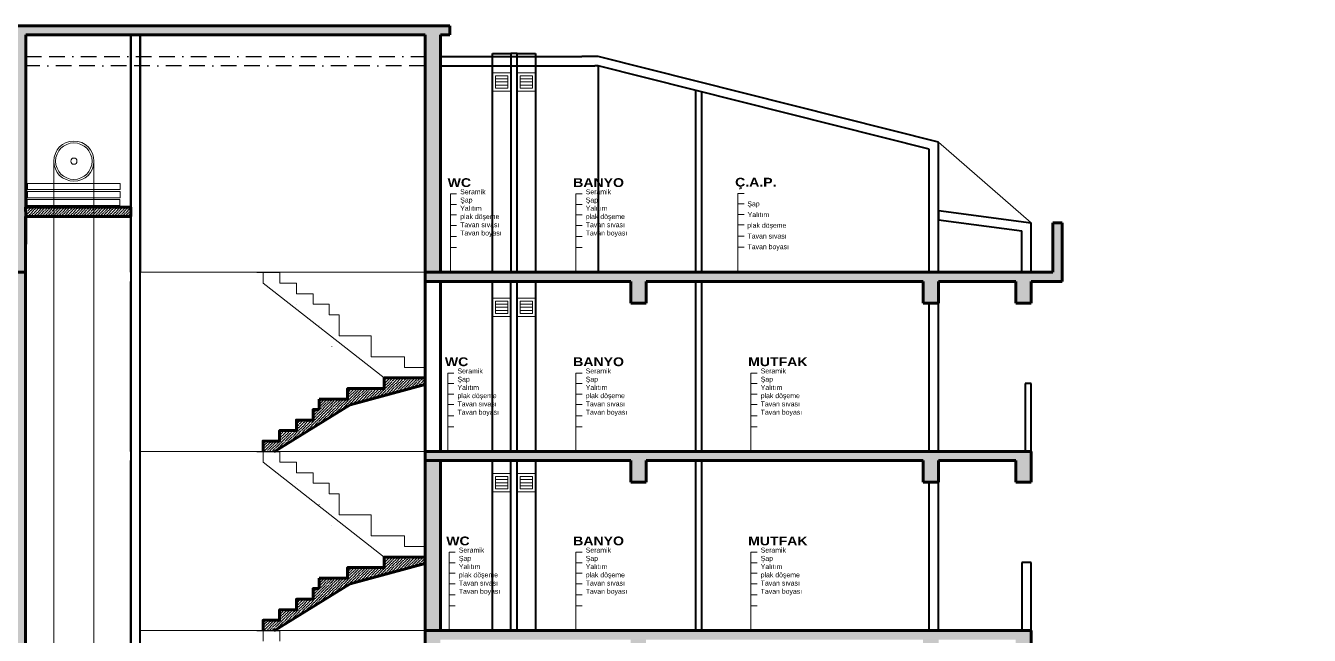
# Model space of a CAD drawing. Header units: millimetres. Extents: x 1250 to 4832, y 1604 to 4392.
# Drawn here: x 2755 to 4832, y 3391 to 4378 of the extents above; entities that cross this region are included whole.
import ezdxf

# ---------------------------------------------------------------- set-up
doc = ezdxf.new("R2010")
doc.units = ezdxf.units.MM
doc.linetypes.add('BORDERX2', pattern=[88.9, 25.4, -12.7, 25.4, -12.7, 0, -12.7])
for name, color, linetype, lineweight in [('SEM_DUVAR1', 136, 'Continuous', 40), ('SEM_KOLON TARAMA1', 8, 'Continuous', 13), ('SEM_KOLON1', 244, 'Continuous', 60), ('SEM_MERDİVEN1', 15, 'Continuous', 13), ('SEM_TEFRIS', 225, 'Continuous', 9), ('SEM_YAZI2', 53, 'Continuous', 9)]:
    doc.layers.add(name, color=color, linetype=linetype, lineweight=lineweight)
doc.styles.get("Standard").update_dxf_attribs({"font": 'arial.ttf'})
pattern_1 = [(45, (0, 869.55), (1.683798, 6.173926), [7.9375, -1.5875, 0, -1.5875])]
pattern_2 = [(45, (0, 1159.4), (1.683798, 6.173926), [7.9375, -1.5875, 0, -1.5875])]

# ---------------------------------------------------------------- blocks, each defined once
blk = doc.blocks.new('havalandırma kutusu')
at = {"layer": 'SEM_TEFRIS'}
for p, q in [((3514.9, 4292), (3535, 4292)), ((3535, 4287), (3515, 4287)), ((3515, 4282), (3535, 4282))]:
    blk.add_line(p, q, dxfattribs=at)
for points in [[(3510, 4272), (3540, 4272), (3540, 4302), (3510, 4302)], [(3515, 4277), (3535, 4277), (3535, 4297), (3515, 4297)]]:
    blk.add_lwpolyline(points, close=True, dxfattribs=at)

msp = doc.modelspace()

# ---------------------------------------------------------------- hatches: boundary and pattern name
at = {"layer": 'SEM_KOLON TARAMA1'}
h = msp.add_hatch(dxfattribs=at)
h.set_pattern_fill('ANSI36', color=256)
h.paths.add_polyline_path([(2754.8, 2514.1), (2729.8, 2514.1), (2729.8, 2169.1), (2754.8, 2169.1)])
h.paths.add_polyline_path([(2754.8, 2529.1), (2730, 2529.1), (1450, 2529.1), (1300, 2529.1), (1300, 2479.1), (1325, 2479.1), (1325, 2514.1), (1450, 2514.1), (1450, 2479.1), (1465, 2479.1), (1475, 2479.1), (1475, 2514.1), (2108, 2514.1), (2108, 2479.1), (2133, 2479.1), (2133, 2514.1), (2730, 2514.1), (2754.8, 2514.1)])
h.paths.add_polyline_path([(2133, 2804.1), (2754.8, 2804.1), (2754.8, 2811.1), (2754.8, 2819.1), (1450, 2819.1), (1300, 2819.1), (1300, 2769.1), (1325, 2769.1), (1325, 2804.1), (1450, 2804.1), (1450, 2769.1), (1475, 2769.1), (1475, 2804.1), (2108, 2804.1), (2108, 2769.1), (2133, 2769.1)])
h.paths.add_polyline_path([(2133, 3094.1), (2754.8, 3094.1), (2754.8, 3109.1), (1450, 3109.1), (1300, 3109.1), (1300, 3059.1), (1325, 3059.1), (1325, 3094.1), (1450, 3094.1), (1450, 3059.1), (1475, 3059.1), (1475, 3094.1), (2108, 3094.1), (2108, 3059.1), (2133, 3059.1)])
h.paths.add_polyline_path([(2133, 3384.1), (2754.8, 3384.1), (2754.8, 3399.1), (1300, 3399.1), (1300, 3349.1), (1325, 3349.1), (1325, 3384.1), (1450, 3384.1), (1450, 3349.1), (1465, 3349.1), (1475, 3349.1), (1475, 3384.1), (2108, 3384.1), (2108, 3349.1), (2133, 3349.1)])
h.paths.add_polyline_path([(2133, 3674.1), (2754.8, 3674.1), (2754.8, 3689.1), (1450, 3689.1), (1300, 3689.1), (1300, 3639.1), (1325, 3639.1), (1325, 3674.1), (1450, 3674.1), (1450, 3639.1), (1465, 3639.1), (1475, 3639.1), (1475, 3674.1), (2108, 3674.1), (2108, 3639.1), (2133, 3639.1)])
h.paths.add_polyline_path([(2133, 3964.1), (2754.8, 3964.1), (2754.8, 3979.1), (1450, 3979.1), (1300, 3979.1), (1265, 3979.1), (1265, 4059.1), (1250, 4059.1), (1250, 3979.1), (1250, 3964.1), (1300, 3964.1), (1300, 3929.1), (1325, 3929.1), (1325, 3964.1), (1450, 3964.1), (1450, 3929.1), (1465, 3929.1), (1475, 3929.1), (1475, 3964.1), (2108, 3964.1), (2108, 3929.1), (2133, 3929.1)])
h.paths.add_polyline_path([(2754.8, 3964.1), (2730, 3964.1), (2730, 3689.1), (2754.8, 3689.1)])
h.paths.add_polyline_path([(2754.8, 4069.1), (2754.9, 4069.1), (2754.8, 4084.1), (2754.9, 4084.1), (2755, 4358.1), (2755, 4363.1), (3401, 4363.1), (3401, 3979.1), (3426, 3979.1), (3426, 4328.1), (3426, 4363.1), (3441, 4363.1), (3441, 4378.1), (3426, 4378.1), (3401, 4378.1), (2715, 4378.1), (2715, 4363.1), (2730, 4363.1), (2730, 4358.1), (2730, 3979.1), (2754.8, 3979.1)])
h.paths.add_polyline_path([(2754.8, 3674.1), (2730, 3674.1), (2730, 3399.1), (2754.8, 3399.1)])
h.paths.add_polyline_path([(2754.8, 3094.1), (2730, 3094.1), (2730, 2819.1), (2754.8, 2819.1)])
h.paths.add_polyline_path([(2754.8, 3384.1), (2730, 3384.1), (2730, 3109.1), (2754.8, 3109.1)])
h.paths.add_polyline_path([(3426, 3384.1), (3401, 3384.1), (3401, 3109.1), (3426, 3109.1)])
h.paths.add_polyline_path([(3426, 3674.1), (3401, 3674.1), (3401, 3399.1), (3426, 3399.1)])
h.paths.add_polyline_path([(3426, 3094.1), (3401, 3094.1), (3401, 2819.1), (3426, 2819.1)])
h.paths.add_polyline_path([(3758.8, 3094.1), (4207, 3094.1), (4207, 3059.1), (4232, 3059.1), (4232, 3094.1), (4357, 3094.1), (4357, 3059.1), (4382, 3059.1), (4382, 3109.1), (4232, 3109.1), (3401, 3109.1), (3401, 3094.1), (3426, 3094.1), (3733.8, 3094.1), (3733.8, 3059.1), (3758.8, 3059.1)])
h.paths.add_polyline_path([(3758.8, 3384.1), (4207, 3384.1), (4207, 3349.1), (4232, 3349.1), (4232, 3384.1), (4357, 3384.1), (4357, 3349.1), (4382, 3349.1), (4382, 3399.1), (3401, 3399.1), (3401, 3384.1), (3426, 3384.1), (3733.8, 3384.1), (3733.8, 3349.1), (3758.8, 3349.1)])
h.paths.add_polyline_path([(3758.8, 2804.1), (3839, 2804.1), (3839, 2819.1), (3580, 2819.1), (3580, 2804.1), (3733.8, 2804.1), (3733.8, 2769.1), (3758.8, 2769.1)])
h.paths.add_polyline_path([(4382, 2529.1), (4232, 2529.1), (3401, 2529.1), (3401, 2514.1), (3733.8, 2514.1), (3733.8, 2479.1), (3758.8, 2479.1), (3758.8, 2514.1), (3839, 2514.1), (4207, 2514.1), (4207, 2479.1), (4232, 2479.1), (4232, 2514.1), (4357, 2514.1), (4357, 2479.1), (4382, 2479.1)])
h.paths.add_polyline_path([(3540, 2819.1), (3510, 2819.1), (3510, 2804.1), (3540, 2804.1)])
h.paths.add_polyline_path([(3580, 2819.1), (3550, 2819.1), (3550, 2804.1), (3580, 2804.1)])
h.paths.add_polyline_path([(3550, 2819.1), (3540, 2819.1), (3540, 2804.1), (3550, 2804.1)])
h.paths.add_polyline_path([(3510, 2819.1), (3401, 2819.1), (3401, 2804.1), (3510, 2804.1)])
h.paths.add_polyline_path([(4382, 2819.1), (4232, 2819.1), (3849, 2819.1), (3849, 2804.1), (4207, 2804.1), (4207, 2769.1), (4232, 2769.1), (4232, 2804.1), (4357, 2804.1), (4357, 2769.1), (4382, 2769.1)])
h.paths.add_polyline_path([(3849, 2819.1), (3839, 2819.1), (3839, 2804.1), (3849, 2804.1)])
h.paths.add_polyline_path([(4382, 3689.1), (4232, 3689.1), (3401, 3689.1), (3401, 3674.1), (3426, 3674.1), (3733.8, 3674.1), (3733.8, 3639.1), (3758.8, 3639.1), (3758.8, 3674.1), (3889.7, 3674.1), (4207, 3674.1), (4207, 3639.1), (4217, 3639.1), (4232, 3639.1), (4232, 3674.1), (4357, 3674.1), (4357, 3639.1), (4382, 3639.1)])
h.paths.add_polyline_path([(3758.8, 3964.1), (4207, 3964.1), (4207, 3929.1), (4232, 3929.1), (4232, 3964.1), (4357, 3964.1), (4357, 3929.1), (4382, 3929.1), (4382, 3964.1), (4432, 3964.1), (4432, 3979.1), (4432, 4059.1), (4417, 4059.1), (4417, 3979.1), (4382, 3979.1), (4232, 3979.1), (3401, 3979.1), (3401, 3964.1), (3733.8, 3964.1), (3733.8, 3929.1), (3758.8, 3929.1)])
h.paths.add_polyline_path([(2133, 2154.1), (2754.8, 2154.1), (2754.8, 2169.1), (2729.8, 2169.1), (1475, 2169.1), (1450, 2169.1), (1450, 2154.1), (2108, 2154.1), (2108, 2119.1), (2133, 2119.1)])
h.paths.add_polyline_path([(2754.8, 2154.1), (2729.8, 2154.1), (2729.8, 1769.1), (2754.8, 1769.1), (2754.8, 1842.9)])
h.paths.add_polyline_path([(2729.8, 1844.1), (1450, 1844.1), (1450, 1769.1), (2679.8, 1769.1), (2679.8, 1604.1), (2754.8, 1604.1), (2865, 1604.1), (3000, 1604.1), (3000, 1769.1), (3401, 1769.1), (3476, 1769.1), (4832, 1769.1), (4832, 1844.1), (4807, 1844.1), (3401, 1844.1), (2940, 1844.1), (2940, 1769.1), (2925, 1769.1), (2925, 1679.1), (2865, 1679.1), (2754.8, 1679.1), (2754.8, 1769.1), (2729.8, 1769.1)])
h.paths.add_polyline_path([(3426, 2514.1), (3401, 2514.1), (3401, 2169.1), (3426, 2169.1)])
h = msp.add_hatch(dxfattribs=at)
h.set_pattern_fill('ANSI36', color=256)
h.paths.add_polyline_path([(2925, 4084.1), (2754.9, 4084.1), (2754.9, 4069.1), (2925, 4069.1)])
h = msp.add_hatch(dxfattribs=at)
h.set_pattern_fill('ANSI36', color=256)
h.set_pattern_definition(pattern_2)
h.paths.add_polyline_path([(3401, 3797.5), (3401, 3807.9), (3335, 3807.9), (3335, 3790.8), (3275.6, 3790.8), (3275.6, 3773.8), (3246.1, 3773.8), (3246.1, 3756.7), (3219.9, 3756.7), (3219.9, 3739.7), (3193, 3739.7), (3193, 3722.6), (3165.8, 3722.6), (3165.8, 3705.6), (3139, 3705.6), (3139, 3688.5), (3157.2, 3688.5), (3279.7, 3764.5)])
h = msp.add_hatch(dxfattribs=at)
h.set_pattern_fill('ANSI36', color=256)
h.set_pattern_definition(pattern_2)
h.paths.add_polyline_path([(3250, 3773.8), (3246.1, 3773.8), (3230, 3773.8), (3230, 3756.7), (3230, 3733.7), (3250, 3746.1)])
h = msp.add_hatch(dxfattribs=at)
h.set_pattern_fill('ANSI36', color=256)
h.set_pattern_definition(pattern_1)
h.paths.add_polyline_path([(3401, 3507.7), (3401, 3518), (3335, 3518), (3335, 3501), (3275.6, 3501), (3275.6, 3483.9), (3246.1, 3483.9), (3246.1, 3466.9), (3219.9, 3466.9), (3219.9, 3449.8), (3193, 3449.8), (3193, 3432.8), (3165.8, 3432.8), (3165.8, 3415.7), (3139, 3415.7), (3139, 3398.7), (3157.2, 3398.7), (3279.7, 3474.7)])
h = msp.add_hatch(dxfattribs=at)
h.set_pattern_fill('ANSI36', color=256)
h.set_pattern_definition(pattern_1)
h.paths.add_polyline_path([(3250, 3483.9), (3246.1, 3483.9), (3230, 3483.9), (3230, 3466.9), (3230, 3443.8), (3250, 3456.2)])

# ---------------------------------------------------------------- linework, layer by layer
at = {"linetype": 'BORDERX2'}
for p, q in [((2754.9, 4328.1), (3401, 4328.1)), ((3401, 4313.1), (2754.9, 4313.3))]:
    msp.add_line(p, q, dxfattribs=at)
for p, q in [((3426, 4328.1), (3426, 4313.1)), ((3426, 3979.1), (3426, 4313.1)), ((4232, 3639.1), (4217, 3639.1))]:
    msp.add_line(p, q)
at = {"layer": 'SEM_DUVAR1'}
for p, q in [((2925, 4358.1), (2925, 4363.1)), ((2925, 4363.1), (2925, 2529.1)), ((2940, 4363.1), (2940, 4358.1)), ((2940, 2529.1), (2940, 4363.1)), ((2925, 4084.1), (2925, 4358.1)), ((2940, 4358.1), (2940, 3979.1)), ((3426, 4328.1), (3654.7, 4328.1)), ((3510, 4333.1), (3540, 4333.1)), ((3510, 3979.1), (3510, 4333.1)), ((3550, 4333.1), (3540, 4333.1)), ((3540, 4333.1), (3540, 3979.1)), ((3550, 3979.1), (3550, 4333.1)), ((3550, 4333.1), (3580, 4333.1)), ((3580, 4333.1), (3580, 3979.1)), ((3681, 4328.1), (3654.7, 4328.1)), ((4232, 4189.4), (3681, 4328.1)), ((3426, 4313.1), (3676, 4313.1)), ((3681, 4313.1), (3676, 4313.1)), ((4217, 4178.1), (3681, 4313.1)), ((3681, 4313.1), (3681, 3979.1)), ((3839, 3979.1), (3839, 4273.3)), ((3849, 3979.1), (3849, 4270.8)), ((4217, 3979.1), (4217, 4178.1)), ((4232, 3979.1), (4232, 4189.4)), ((4232, 3979.1), (4232, 4079.1)), ((4232, 4079.1), (4382, 4059.1)), ((4232, 4079.1), (4232, 4064.1)), ((2925, 3979.1), (2925, 4069.1)), ((4232, 4064.1), (4367, 4046.1)), ((4382, 3979.1), (4382, 4059.1)), ((4367, 3979.1), (4367, 4046.1)), ((2925, 3689.1), (2925, 3964.1)), ((2940, 3689.1), (2940, 3964.1)), ((3510, 3689.1), (3510, 3964.1)), ((3540, 3689.1), (3540, 3964.1)), ((3550, 3689.1), (3550, 3964.1)), ((3580, 3964.1), (3580, 3689.1)), ((3839, 3689.1), (3839, 3964.1)), ((3849, 3689.1), (3849, 3964.1)), ((4217, 3689.1), (4217, 3929.1)), ((4232, 3689.1), (4232, 3929.1)), ((4382, 3799.1), (4372, 3799.1)), ((4372, 3799.1), (4372, 3689.1)), ((4382, 3689.1), (4382, 3799.1)), ((2925, 3399.1), (2925, 3674.1)), ((2940, 3399.1), (2940, 3674.1)), ((3510, 3399.1), (3510, 3674.1)), ((3540, 3399.1), (3540, 3674.1)), ((3550, 3399.1), (3550, 3674.1)), ((3580, 3674.1), (3580, 3399.1)), ((3839, 3399.1), (3839, 3674.1)), ((3849, 3399.1), (3849, 3674.1)), ((4217, 3399.1), (4217, 3639.1)), ((4232, 3399.1), (4232, 3639.1)), ((4382, 3509.1), (4367, 3509.1)), ((4367, 3509.1), (4367, 3399.1)), ((4382, 3399.1), (4382, 3509.1)), ((2925, 2529.1), (2925, 3399.1))]:
    msp.add_line(p, q, dxfattribs=at)
at = {"layer": 'SEM_KOLON1'}
for p, q in [((2715, 4378.1), (3401, 4378.1)), ((3401, 4363.1), (2755, 4363.1)), ((2755, 4358.1), (2755, 4363.1)), ((3401, 4378.1), (3426, 4378.1)), ((3401, 4363.1), (3401, 3979.1)), ((3401, 4363.1), (3401, 2514.1)), ((3426, 4378.1), (3441, 4378.1)), ((3426, 4328.1), (3426, 4363.1)), ((3441, 4363.1), (3426, 4363.1)), ((3441, 4378.1), (3441, 4363.1)), ((2755, 4358.1), (2754.9, 4084.1)), ((3426, 3979.1), (3426, 4328.1)), ((2754.8, 4084.1), (2925, 4084.1)), ((2754.8, 4084.1), (2754.9, 4069.1)), ((2925, 4084.1), (2925, 4069.1)), ((2754.8, 3979.1), (2754.8, 4069.1)), ((2925, 4069.1), (2754.8, 4069.1)), ((2754.9, 4069.1), (2754.8, 3979.1)), ((4432, 4059.1), (4417, 4059.1)), ((4417, 4059.1), (4417, 3979.1)), ((4432, 3979.1), (4432, 4059.1)), ((1450, 3979.1), (2754.8, 3979.1)), ((2754.8, 3979.1), (2754.8, 2529.1)), ((3401, 3979.1), (4232, 3979.1)), ((4232, 3979.1), (4382, 3979.1)), ((4417, 3979.1), (4382, 3979.1)), ((4432, 3964.1), (4432, 3979.1)), ((3733.8, 3964.1), (3401, 3964.1)), ((3401, 3689.1), (3401, 3964.1)), ((3426, 3689.1), (3426, 3964.1)), ((3733.8, 3964.1), (3733.8, 3929.1)), ((4207, 3964.1), (3758.8, 3964.1)), ((3758.8, 3929.1), (3758.8, 3964.1)), ((4207, 3929.1), (4207, 3964.1)), ((4232, 3964.1), (4232, 3929.1)), ((4357, 3964.1), (4232, 3964.1)), ((4357, 3929.1), (4357, 3964.1)), ((4382, 3964.1), (4382, 3929.1)), ((4382, 3964.1), (4432, 3964.1)), ((3733.8, 3929.1), (3758.8, 3929.1)), ((4232, 3929.1), (4207, 3929.1)), ((4232, 3929.1), (4217, 3929.1)), ((4382, 3929.1), (4357, 3929.1)), ((3279.7, 3764.5), (3401, 3797.5)), ((3157.2, 3688.5), (3279.7, 3764.5)), ((3246.1, 3773.8), (3230, 3773.8)), ((3230, 3773.8), (3230, 3756.7)), ((3401, 3689.1), (4232, 3689.1)), ((4232, 3689.1), (4382, 3689.1)), ((4382, 3689.1), (4382, 3639.1)), ((3733.8, 3674.1), (3401, 3674.1)), ((3401, 3399.1), (3401, 3674.1)), ((3426, 3399.1), (3426, 3674.1)), ((3733.8, 3674.1), (3733.8, 3639.1)), ((4207, 3674.1), (3758.8, 3674.1)), ((3758.8, 3639.1), (3758.8, 3674.1)), ((3839, 3674.1), (3849, 3674.1)), ((4207, 3639.1), (4207, 3674.1)), ((4232, 3674.1), (4232, 3639.1)), ((4357, 3674.1), (4232, 3674.1)), ((4357, 3639.1), (4357, 3674.1)), ((3733.8, 3639.1), (3758.8, 3639.1)), ((4217, 3639.1), (4207, 3639.1)), ((4232, 3639.1), (4217, 3639.1)), ((4382, 3639.1), (4357, 3639.1)), ((3279.7, 3474.7), (3401, 3507.7)), ((3157.2, 3398.7), (3279.7, 3474.7)), ((3246.1, 3483.9), (3230, 3483.9)), ((3230, 3483.9), (3230, 3466.9)), ((3401, 3399.1), (4232, 3399.1)), ((4232, 3399.1), (4382, 3399.1)), ((4382, 3399.1), (4382, 3349.1))]:
    msp.add_line(p, q, dxfattribs=at)
for points in [[(3246.1, 3773.8), (3275.6, 3773.8), (3275.6, 3790.8), (3335, 3790.8), (3335, 3807.9), (3401, 3807.9)], [(3139, 3688.5), (3139, 3705.6), (3165.8, 3705.6), (3165.8, 3722.6), (3193, 3722.6), (3193, 3739.7), (3219.9, 3739.7), (3219.9, 3756.7), (3230, 3756.7)], [(3733.8, 3674.1), (3401, 3674.1)], [(3889.7, 3674.1), (3758.8, 3674.1)], [(3246.1, 3483.9), (3275.6, 3483.9), (3275.6, 3501), (3335, 3501), (3335, 3518), (3401, 3518)], [(3139, 3398.7), (3139, 3415.7), (3165.8, 3415.7), (3165.8, 3432.8), (3193, 3432.8), (3193, 3449.8), (3219.9, 3449.8), (3219.9, 3466.9), (3230, 3466.9)], [(3401, 3399.1), (4382, 3399.1)]]:
    msp.add_lwpolyline(points, dxfattribs=at)
at = {"layer": 'SEM_MERDİVEN1'}
for p, q in [((3401, 3979.1), (2940, 3979.1)), ((3139, 3978.4), (3129, 3978.4)), ((3129, 3978.4), (3129, 3978.4)), ((3139, 3961.3), (3139, 3978.4)), ((3335, 3807.9), (3139, 3961.3)), ((3193, 3927.2), (3193, 3927.2)), ((3230, 3893.1), (3230, 3893.3)), ((3230, 3893.1), (3230, 3893.3)), ((3262.3, 3893.3), (3262.3, 3876.1)), ((3262.3, 3876.1), (3262.3, 3893.3)), ((3262.3, 3876.1), (3313.7, 3876.3)), ((3313.7, 3876.3), (3313.8, 3842)), ((3250, 3859), (3250, 3859.1)), ((3313.8, 3842), (3367.7, 3842)), ((3367.7, 3842), (3367.7, 3824.9)), ((3367.7, 3824.9), (3401, 3824.9)), ((3246.1, 3773.8), (3230, 3773.8)), ((3230, 3773.8), (3230, 3756.7)), ((3401, 3689.1), (2940, 3689.1)), ((3139, 3688.5), (3129, 3688.5)), ((3129, 3688.5), (3129, 3688.5)), ((3139, 3671.5), (3139, 3688.5)), ((3335, 3518), (3139, 3671.5)), ((3193, 3637.4), (3193, 3637.4)), ((3230, 3603.3), (3230, 3603.4)), ((3230, 3603.3), (3230, 3603.4)), ((3262.3, 3603.4), (3262.3, 3586.3)), ((3262.3, 3586.3), (3262.3, 3603.4)), ((3262.3, 3586.3), (3313.7, 3586.5)), ((3313.7, 3586.5), (3313.8, 3552.1)), ((3250, 3569.2), (3250, 3569.2)), ((3313.8, 3552.1), (3367.7, 3552.1)), ((3367.7, 3552.1), (3367.7, 3535.1)), ((3367.7, 3535.1), (3401, 3535.1)), ((3246.1, 3483.9), (3230, 3483.9)), ((3230, 3483.9), (3230, 3466.9)), ((3401, 3399.1), (2940, 3399.1)), ((3139, 3398.7), (3129, 3398.7)), ((3129, 3398.7), (3129, 3398.7)), ((3139, 3381.6), (3139, 3398.7))]:
    msp.add_line(p, q, dxfattribs=at)
for points in [[(3139, 3961.3), (3139, 3978.4), (3166, 3978.4), (3166, 3961.3)], [(3166, 3961.3), (3193, 3961.3), (3193, 3944.3)], [(3193, 3944.3), (3220, 3944.3), (3220, 3927.2)], [(3220, 3927.2), (3246.1, 3927.2), (3246.1, 3910.2)], [(3246.1, 3910.2), (3262.3, 3910.2), (3262.3, 3893.3)], [(3139, 3671.5), (3139, 3688.5), (3166, 3688.5), (3166, 3671.5)], [(3166, 3671.5), (3193, 3671.5), (3193, 3654.4)], [(3193, 3654.4), (3220, 3654.4), (3220, 3637.4)], [(3220, 3637.4), (3246.1, 3637.4), (3246.1, 3620.3)], [(3246.1, 3620.3), (3262.3, 3620.3), (3262.3, 3603.4)], [(3139, 3381.6), (3139, 3398.7), (3166, 3398.7), (3166, 3381.6)]]:
    msp.add_lwpolyline(points, dxfattribs=at)
at = {"layer": 'SEM_TEFRIS'}
for p, q in [((3514.9, 4297), (3514.9, 4292)), ((3520, 4292), (3514.9, 4292)), ((3515, 4287), (3515, 4282)), ((3525, 4297), (3535, 4297)), ((3535, 4297), (3535, 4277)), ((3535, 4292), (3535, 4287)), ((3514.9, 4272), (3525, 4272))]:
    msp.add_line(p, q, dxfattribs=at)
for points in [[(3530, 4292), (3520, 4292)], [(3520, 4282), (3530, 4282)]]:
    msp.add_lwpolyline(points, dxfattribs=at)
at = {"layer": 'SEM_YAZI2'}
for p, q in [((4382, 4059.1), (4232, 4189.4)), ((2800.5, 4156), (2800.3, 2811.1)), ((2865.3, 4158.8), (2865.3, 2811.1)), ((3442.1, 3978.4, 0), (3442.1, 4105.8, 0)), ((3442.1, 4105.8, 0), (3452.1, 4105.8, 0)), ((3645.3, 3978.4, 0), (3645.3, 4105.8, 0)), ((3645.3, 4105.8, 0), (3655.3, 4105.8, 0)), ((3907.3, 3979.1, 0), (3907.3, 4106.5, 0)), ((3907.3, 4106.5, 0), (3917.3, 4106.5, 0)), ((3442.1, 4088.8, 0), (3452.1, 4088.8, 0)), ((3442.1, 4071.8, 0), (3452.1, 4071.8, 0)), ((3645.3, 4088.8, 0), (3655.3, 4088.8, 0)), ((3645.3, 4071.8, 0), (3655.3, 4071.8, 0)), ((3907.3, 4089.5, 0), (3917.3, 4089.5, 0)), ((3907.3, 4072.5, 0), (3917.3, 4072.5, 0)), ((3442.1, 4054.8, 0), (3452.1, 4054.8, 0)), ((3645.3, 4054.8, 0), (3655.3, 4054.8, 0)), ((3907.3, 4055.5, 0), (3917.3, 4055.5, 0)), ((3442.1, 4036.8, 0), (3452.1, 4036.8, 0)), ((3645.3, 4036.8, 0), (3655.3, 4036.8, 0)), ((3907.3, 4037.5, 0), (3917.3, 4037.5, 0)), ((3442.1, 4018.8, 0), (3452.1, 4018.8, 0)), ((3645.3, 4018.8, 0), (3655.3, 4018.8, 0)), ((3907.3, 4019.5, 0), (3917.3, 4019.5, 0)), ((3437.7, 3688.4, 0), (3437.7, 3815.8, 0)), ((3437.7, 3815.8, 0), (3447.7, 3815.8, 0)), ((3645.3, 3688.4, 0), (3645.3, 3815.8, 0)), ((3645.3, 3815.8, 0), (3655.3, 3815.8, 0)), ((3928.3, 3688.4, 0), (3928.3, 3815.8, 0)), ((3928.3, 3815.8, 0), (3938.3, 3815.8, 0)), ((3437.7, 3798.8, 0), (3447.7, 3798.8, 0)), ((3437.7, 3781.8, 0), (3447.7, 3781.8, 0)), ((3645.3, 3798.8, 0), (3655.3, 3798.8, 0)), ((3645.3, 3781.8, 0), (3655.3, 3781.8, 0)), ((3928.3, 3798.8, 0), (3938.3, 3798.8, 0)), ((3928.3, 3781.8, 0), (3938.3, 3781.8, 0)), ((3437.7, 3764.8, 0), (3447.7, 3764.8, 0)), ((3645.3, 3764.8, 0), (3655.3, 3764.8, 0)), ((3928.3, 3764.8, 0), (3938.3, 3764.8, 0)), ((3437.7, 3746.8, 0), (3447.7, 3746.8, 0)), ((3645.3, 3746.8, 0), (3655.3, 3746.8, 0)), ((3928.3, 3746.8, 0), (3938.3, 3746.8, 0)), ((3437.7, 3728.8, 0), (3447.7, 3728.8, 0)), ((3645.3, 3728.8, 0), (3655.3, 3728.8, 0)), ((3928.3, 3728.8, 0), (3938.3, 3728.8, 0)), ((3439.9, 3398.4, 0), (3439.9, 3525.8, 0)), ((3439.9, 3525.8, 0), (3449.9, 3525.8, 0)), ((3645.3, 3398.4, 0), (3645.3, 3525.8, 0)), ((3645.3, 3525.8, 0), (3655.3, 3525.8, 0)), ((3928.3, 3398.4, 0), (3928.3, 3525.8, 0)), ((3928.3, 3525.8, 0), (3938.3, 3525.8, 0)), ((3439.9, 3508.8, 0), (3449.9, 3508.8, 0)), ((3439.9, 3491.8, 0), (3449.9, 3491.8, 0)), ((3645.3, 3508.8, 0), (3655.3, 3508.8, 0)), ((3645.3, 3491.8, 0), (3655.3, 3491.8, 0)), ((3928.3, 3508.8, 0), (3938.3, 3508.8, 0)), ((3928.3, 3491.8, 0), (3938.3, 3491.8, 0)), ((3439.9, 3474.8, 0), (3449.9, 3474.8, 0)), ((3645.3, 3474.8, 0), (3655.3, 3474.8, 0)), ((3928.3, 3474.8, 0), (3938.3, 3474.8, 0)), ((3439.9, 3456.8, 0), (3449.9, 3456.8, 0)), ((3645.3, 3456.8, 0), (3655.3, 3456.8, 0)), ((3928.3, 3456.8, 0), (3938.3, 3456.8, 0)), ((3439.9, 3438.8, 0), (3449.9, 3438.8, 0)), ((3645.3, 3438.8, 0), (3655.3, 3438.8, 0)), ((3928.3, 3438.8, 0), (3938.3, 3438.8, 0))]:
    msp.add_line(p, q, dxfattribs=at)
for points in [[(2907.8, 4122.7), (2907.8, 4112.7), (2757.8, 4112.7), (2757.8, 4122.7)], [(2907.4, 4097), (2907.4, 4087), (2757.4, 4087), (2757.4, 4097)], [(2907.8, 4109.6), (2907.8, 4099.6), (2757.8, 4099.6), (2757.8, 4109.6)]]:
    msp.add_lwpolyline(points, close=True, dxfattribs=at)
for radius in [32.5, 29.5, 5]:
    msp.add_circle((2832.8, 4158.8), radius, dxfattribs=at)

# ---------------------------------------------------------------- block references
at = {"layer": 'SEM_TEFRIS'}
for p in [(0, 0), (40, 0), (0, -364.7), (40, -364.7), (0, -648.7), (40, -648.7)]:
    msp.add_blockref('havalandırma kutusu', p, dxfattribs=at)

# ---------------------------------------------------------------- texts
at = {"layer": 'SEM_YAZI2'}
for s, p in [('Şap', (3922.6, 4085.7, 0)), ('Yalıtım', (3923.1, 4068.3, 0)), ('plak döşeme', (3922.4, 4051, 0)), ('Tavan sıvası', (3922.9, 4033.6, 0)), ('Tavan boyası', (3922.9, 4016.3, 0))]:
    msp.add_text(s, height=8, dxfattribs=at).set_placement(p)
at = {"layer": 'SEM_YAZI2', "attachment_point": 1}
for s, width, height, insert, char_height in [('{\\fArial Black|b0|i0|c162|p34;\\H0.7x;WC}', 407.34, 104, (3437.6, 4131.2, 0), 20.321), ('{\\H0.6x;\\P\\H0.66667x;Seramik\\PŞap\\PYalıtım\\Pplak döşeme \\PTavan sıvası \\PTavan boyası}', 219.649, 169.1, (3458, 4133.2, 0), 20), ('{\\fArial Black|b0|i0|c162|p34;\\H0.7x;BANYO}', 407.34, 104, (3640.8, 4131.2, 0), 20.321), ('{\\H0.6x;\\P\\H0.66667x;Seramik\\PŞap\\PYalıtım\\Pplak döşeme \\PTavan sıvası \\PTavan boyası}', 219.649, 169.1, (3661.1, 4133.2, 0), 20), ('{\\fArial Black|b0|i0|c162|p34;\\H0.7x;Ç.A.P.}', 407.34, 104, (3902.8, 4131.9, 0), 20.321), ('{\\fArial Black|b0|i0|c162|p34;\\H0.7x;WC}', 407.34, 104, (3433.2, 3841.2, 0), 20.321), ('{\\H0.6x;\\P\\H0.66667x;Seramik\\PŞap\\PYalıtım\\Pplak döşeme \\PTavan sıvası \\PTavan boyası}', 219.649, 169.1, (3453.6, 3843.2, 0), 20), ('{\\fArial Black|b0|i0|c162|p34;\\H0.7x;BANYO}', 407.34, 104, (3640.8, 3841.2, 0), 20.321), ('{\\H0.6x;\\P\\H0.66667x;Seramik\\PŞap\\PYalıtım\\Pplak döşeme \\PTavan sıvası \\PTavan boyası}', 219.649, 169.1, (3661.1, 3843.2, 0), 20), ('{\\fArial Black|b0|i0|c162|p34;\\H0.7x;MUTFAK}', 407.34, 104, (3923.9, 3841.2, 0), 20.321), ('{\\H0.6x;\\P\\H0.66667x;Seramik\\PŞap\\PYalıtım\\Pplak döşeme \\PTavan sıvası \\PTavan boyası}', 219.649, 169.1, (3944.2, 3843.2, 0), 20), ('{\\fArial Black|b0|i0|c162|p34;\\H0.7x;WC}', 407.34, 104, (3435.4, 3551.2, 0), 20.321), ('{\\H0.6x;\\P\\H0.66667x;Seramik\\PŞap\\PYalıtım\\Pplak döşeme \\PTavan sıvası \\PTavan boyası}', 219.649, 169.1, (3455.8, 3553.2, 0), 20), ('{\\fArial Black|b0|i0|c162|p34;\\H0.7x;BANYO}', 407.34, 104, (3640.8, 3551.2, 0), 20.321), ('{\\H0.6x;\\P\\H0.66667x;Seramik\\PŞap\\PYalıtım\\Pplak döşeme \\PTavan sıvası \\PTavan boyası}', 219.649, 169.1, (3661.1, 3553.2, 0), 20), ('{\\fArial Black|b0|i0|c162|p34;\\H0.7x;MUTFAK}', 407.34, 104, (3923.9, 3551.2, 0), 20.321), ('{\\H0.6x;\\P\\H0.66667x;Seramik\\PŞap\\PYalıtım\\Pplak döşeme \\PTavan sıvası \\PTavan boyası}', 219.649, 169.1, (3944.2, 3553.2, 0), 20)]:
    msp.add_mtext_dynamic_auto_height_columns(s, width=width, gutter_width=100, height=height, count=1, dxfattribs=dict(at, insert=insert, char_height=char_height))

doc.saveas('drawing.dxf')
